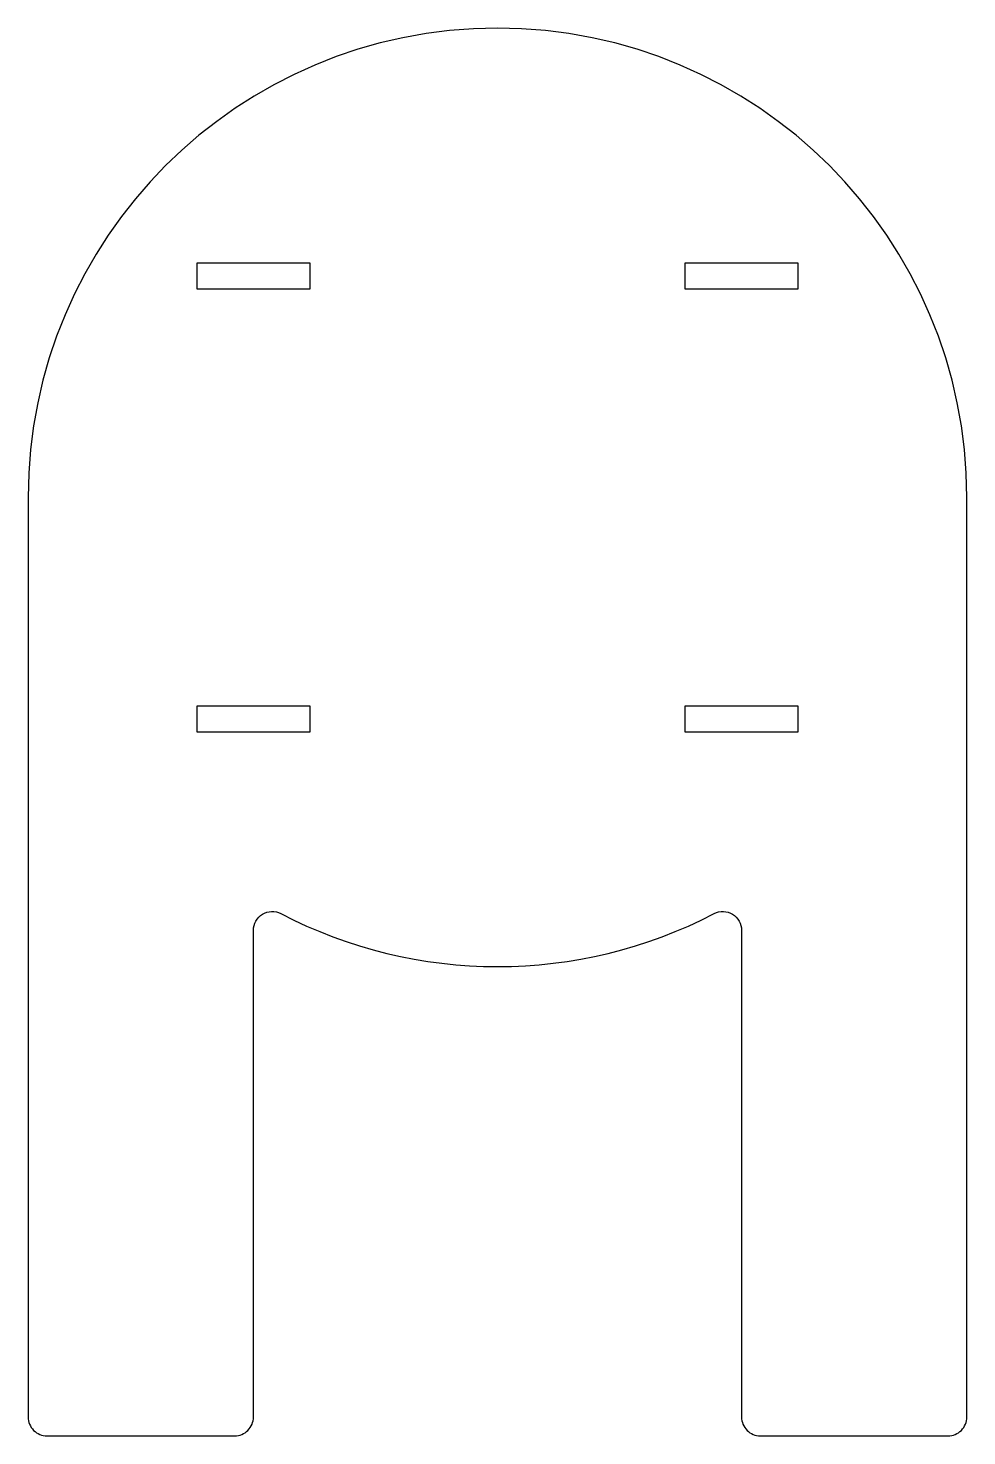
# Model space of a CAD drawing. Header units: millimetres. Extents: x -25 to 25, y -50 to 25.
import ezdxf

# ---------------------------------------------------------------- set-up
doc = ezdxf.new("R2010")
doc.units = ezdxf.units.MM
doc.layers.get('0').update_dxf_attribs({"linetype": 'CONTINUOUS'})

msp = doc.modelspace()

# ---------------------------------------------------------------- linework, layer by layer
msp.add_lwpolyline([(-25, -49, 0.414214), (-24, -50), (-14, -50, 0.414214), (-13, -49), (-13, -23.065, -0.562818), (-11.538, -22.178, 0.244573), (11.538, -22.178, -0.562818), (13, -23.065), (13, -49, 0.414214), (14, -50), (24, -50, 0.414214), (25, -49), (25, 0, 1), (-25, 0)], format="xyb", close=True)
for points in [[(-16, 12.5), (-10, 12.5), (-10, 11.1), (-16, 11.1)], [(16, 12.5), (16, 11.1), (10, 11.1), (10, 12.5)], [(-10, -11.1), (-10, -12.5), (-16, -12.5), (-16, -11.1)], [(16, -11.1), (16, -12.5), (10, -12.5), (10, -11.1)]]:
    msp.add_lwpolyline(points, close=True)

doc.saveas('drawing.dxf')
